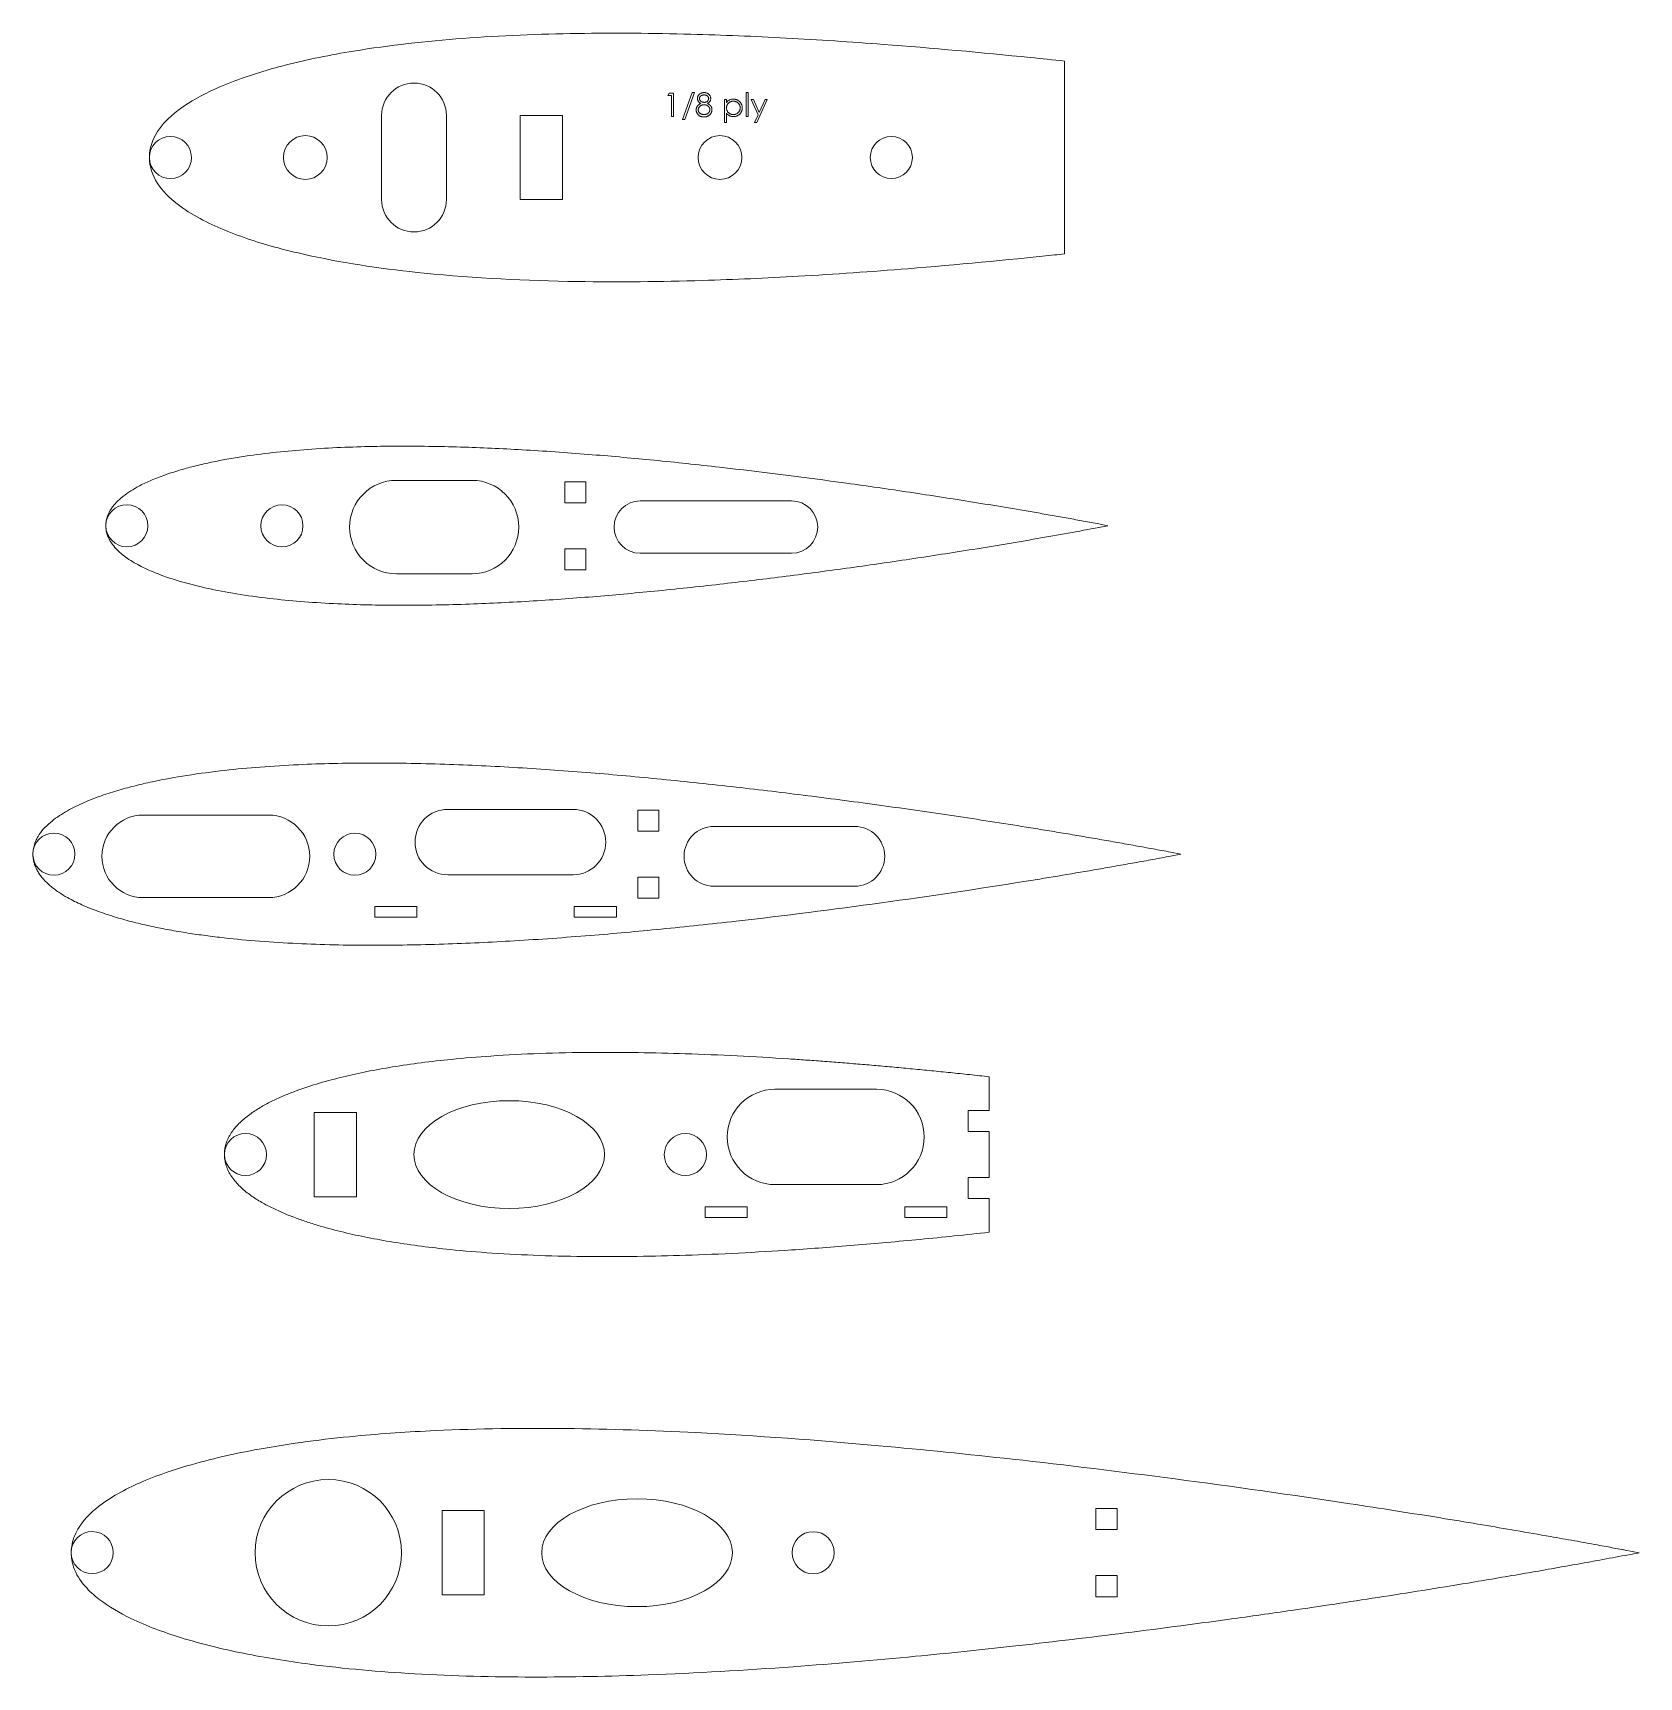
# Model space of a CAD drawing. Header units: inches. Extents: x 0.5 to 10.04, y 1.39 to 11.16.
import ezdxf

# ---------------------------------------------------------------- set-up
doc = ezdxf.new("R2010")
doc.units = ezdxf.units.IN
doc.header["$MEASUREMENT"] = 0

msp = doc.modelspace()

# ---------------------------------------------------------------- linework, layer by layer
at = {"color": 7, "linetype": 'Continuous', "lineweight": 15}
for p, q in [((6.6243, 9.8446), (6.6243, 10.9897)), ((4.2704, 10.7852), (4.2785, 10.7994)), ((4.2916, 10.7852), (4.2704, 10.7852)), ((4.2785, 10.7994), (4.304, 10.7994)), ((4.2916, 10.6616), (4.2916, 10.7852)), ((4.304, 10.7994), (4.304, 10.6616)), ((4.357, 10.6421), (4.4146, 10.8029)), ((4.4276, 10.8029), (4.37, 10.6421)), ((4.4146, 10.8029), (4.4276, 10.8029)), ((4.6061, 10.7623), (4.6184, 10.7623)), ((4.6061, 10.6245), (4.6061, 10.7623)), ((4.6184, 10.7623), (4.6184, 10.7436)), ((4.735, 10.8029), (4.7474, 10.8029)), ((4.735, 10.6616), (4.735, 10.8029)), ((4.7474, 10.8029), (4.7474, 10.6616)), ((4.7651, 10.7623), (4.7784, 10.7623)), ((4.8058, 10.6701), (4.7651, 10.7623)), ((4.7784, 10.7623), (4.8125, 10.6851)), ((4.8605, 10.7623), (4.7986, 10.6245)), ((4.8125, 10.6851), (4.8471, 10.7623)), ((4.8471, 10.7623), (4.8605, 10.7623)), ((2.5707, 10.6672), (2.5707, 10.1672)), ((2.9552, 10.1672), (2.9552, 10.6672)), ((3.3939, 10.6672), (3.6439, 10.6672)), ((3.3939, 10.1672), (3.3939, 10.6672)), ((3.6439, 10.6672), (3.6439, 10.1672)), ((4.304, 10.6616), (4.2916, 10.6616)), ((4.6184, 10.6798), (4.6184, 10.6245)), ((4.7474, 10.6616), (4.735, 10.6616)), ((4.7853, 10.6245), (4.8058, 10.6701)), ((4.37, 10.6421), (4.357, 10.6421)), ((4.6184, 10.6245), (4.6061, 10.6245)), ((4.7986, 10.6245), (4.7853, 10.6245)), ((3.6439, 10.1672), (3.3939, 10.1672)), ((3.1074, 8.4998), (2.6581, 8.4998)), ((3.7828, 8.4919), (3.6578, 8.4919)), ((3.6578, 8.4919), (3.6578, 8.3669)), ((3.7828, 8.3669), (3.7828, 8.4919)), ((3.6578, 8.3669), (3.7828, 8.3669)), ((5.0045, 8.3777), (4.1059, 8.3777)), ((6.8297, 8.2198), (6.8299, 8.2199)), ((6.8828, 8.2298), (6.8299, 8.2409)), ((6.8299, 8.2199), (6.8828, 8.2298)), ((3.7828, 8.0937), (3.6578, 8.0937)), ((3.6578, 8.0937), (3.6578, 7.9687)), ((3.7828, 7.9687), (3.7828, 8.0937)), ((4.1059, 8.0671), (5.0045, 8.0671)), ((2.6581, 7.945), (3.1074, 7.945)), ((3.6578, 7.9687), (3.7828, 7.9687)), ((3.7069, 6.5458), (2.9633, 6.5458)), ((1.8985, 6.512), (1.1549, 6.512)), ((4.2158, 6.5415), (4.0908, 6.5415)), ((4.0908, 6.5415), (4.0908, 6.4165)), ((4.2158, 6.4165), (4.2158, 6.5415)), ((4.0908, 6.4165), (4.2158, 6.4165)), ((5.38, 6.4444), (4.5435, 6.4444)), ((7.2552, 6.2918), (7.255, 6.2918)), ((7.3158, 6.2804), (7.2552, 6.2918)), ((7.2552, 6.2679), (7.3158, 6.2804)), ((2.9633, 6.1571), (3.7069, 6.1571)), ((4.2158, 6.1433), (4.0908, 6.1433)), ((4.0908, 6.1433), (4.0908, 6.0183)), ((4.2158, 6.0183), (4.2158, 6.1433)), ((4.5435, 6.0895), (5.38, 6.0895)), ((1.1549, 6.0219), (1.8985, 6.0219)), ((2.5294, 5.9685), (2.5294, 5.906)), ((2.7794, 5.9685), (2.5294, 5.9685)), ((2.7794, 5.906), (2.7794, 5.9685)), ((3.7144, 5.9685), (3.7144, 5.906)), ((3.9644, 5.9685), (3.7144, 5.9685)), ((3.9644, 5.906), (3.9644, 5.9685)), ((4.0908, 6.0183), (4.2158, 6.0183)), ((2.5294, 5.906), (2.7794, 5.906)), ((3.7144, 5.906), (3.9644, 5.906)), ((5.5094, 4.8833), (4.9057, 4.8833)), ((6.1783, 4.7577), (6.1783, 4.9577)), ((2.4208, 4.7455), (2.1708, 4.7455)), ((2.1708, 4.7455), (2.1708, 4.2455)), ((2.4208, 4.2455), (2.4208, 4.7455)), ((6.0533, 4.6327), (6.0533, 4.7577)), ((6.0533, 4.7577), (6.1783, 4.7577)), ((6.1783, 4.6327), (6.0533, 4.6327)), ((6.1783, 4.3594), (6.1783, 4.6327)), ((4.9057, 4.3173), (5.5094, 4.3173)), ((6.0533, 4.3594), (6.1783, 4.3594)), ((6.0533, 4.2344), (6.0533, 4.3594)), ((2.1708, 4.2455), (2.4208, 4.2455)), ((6.1783, 4.2344), (6.0533, 4.2344)), ((6.1783, 4.0344), (6.1783, 4.2344)), ((4.7419, 4.1846), (4.4919, 4.1846)), ((4.4919, 4.1846), (4.4919, 4.1221)), ((4.4919, 4.1221), (4.7419, 4.1221)), ((4.7419, 4.1221), (4.7419, 4.1846)), ((5.9269, 4.1846), (5.6769, 4.1846)), ((5.6769, 4.1846), (5.6769, 4.1221)), ((5.6769, 4.1221), (5.9269, 4.1221)), ((5.9269, 4.1221), (5.9269, 4.1846)), ((3.1796, 2.381), (2.9296, 2.381)), ((2.9296, 2.381), (2.9296, 1.881)), ((3.1796, 1.881), (3.1796, 2.381)), ((6.9371, 2.3932), (6.8121, 2.3932)), ((6.8121, 2.3932), (6.8121, 2.2682)), ((6.9371, 2.2682), (6.9371, 2.3932)), ((6.8121, 2.2682), (6.9371, 2.2682)), ((9.9541, 2.1155), (9.9544, 2.1155)), ((10.0371, 2.131), (9.9544, 2.1465)), ((9.9544, 2.1155), (10.0371, 2.131)), ((6.9371, 1.9949), (6.8121, 1.9949)), ((6.8121, 1.9949), (6.8121, 1.8699)), ((6.9371, 1.8699), (6.9371, 1.9949)), ((2.9296, 1.881), (3.1796, 1.881)), ((6.8121, 1.8699), (6.9371, 1.8699))]:
    msp.add_line(p, q, dxfattribs=at)
for centre, radius in [((2.1176, 10.4172), 0.13), ((4.5795, 10.4172), 0.13), ((5.5971, 10.4172), 0.125), ((1.9786, 8.2298), 0.125), ((2.4116, 6.2794), 0.125), ((4.3741, 4.4955), 0.125), ((2.2536, 2.131), 0.4346), ((5.1329, 2.131), 0.125)]:
    msp.add_circle(centre, radius, dxfattribs=at)
for centre, radius, start, end in [((2.763, 10.6672), 0.1923, 0, 180), ((1.3163, 10.4172), 0.125, 181.23701, 180), ((2.763, 10.1672), 0.1923, 180, 0), ((2.6581, 8.2224), 0.2774, 90, 270), ((3.1074, 8.2224), 0.2774, 270, 90), ((1.0578, 8.2302), 0.125, 180.20858, 179.4453), ((4.1059, 8.2224), 0.1553, 90, 270), ((5.0045, 8.2224), 0.1553, 270, 90), ((2.9633, 6.3515), 0.1944, 90, 270), ((3.7069, 6.3515), 0.1944, 270, 90), ((1.1549, 6.267), 0.2451, 90, 270), ((1.8985, 6.267), 0.2451, 270, 90), ((0.6248, 6.2799), 0.125, 180.5547, 179.79142), ((4.5435, 6.267), 0.1775, 90, 270), ((5.38, 6.267), 0.1775, 270, 90), ((4.9057, 4.6003), 0.283, 90, 270), ((5.5094, 4.6003), 0.283, 270, 90), ((1.7621, 4.496), 0.125, 180.20858, 179.4453), ((0.8521, 2.1317), 0.125, 180.30009, 179.53681)]:
    msp.add_arc(centre, radius, start, end, dxfattribs=at)
for centre in [(3.3283, 4.4955), (4.0871, 2.131)]:
    msp.add_ellipse(centre, major_axis=(0.5661, 0), ratio=0.565616, dxfattribs=at)
for points, knots in [([(6.6243, 10.9897), (6.5568, 10.9969), (6.1991, 11.0343), (5.6485, 11.0842), (4.9765, 11.1285), (4.3707, 11.1537), (3.7303, 11.1593), (3.0612, 11.1325), (2.4807, 11.0693), (2.0291, 10.9792), (1.7147, 10.8846), (1.4792, 10.7807), (1.3083, 10.6647), (1.2102, 10.5396), (1.1912, 10.4519), (1.1913, 10.4172)], [0.4999727, 0.4999727, 0.4999727, 0.4999727, 0.5106703, 0.5566855, 0.5871398, 0.6168568, 0.6522734, 0.6881051, 0.7223872, 0.7442403, 0.7606274, 0.7740678, 0.7846747, 0.7929602, 0.798413, 0.798413, 0.798413, 0.798413]), ([(4.4453, 10.7675), (4.4454, 10.769), (4.4455, 10.7719), (4.4465, 10.7763), (4.4483, 10.7807), (4.4506, 10.7849), (4.4535, 10.7888), (4.4569, 10.7924), (4.4609, 10.7955), (4.4653, 10.7982), (4.4701, 10.8003), (4.4751, 10.8018), (4.4803, 10.8027), (4.4839, 10.8028), (4.4857, 10.8029)], [0, 0, 0, 0, 0.074058, 0.14887, 0.226668, 0.307735, 0.391157, 0.473929, 0.557928, 0.644989, 0.733364, 0.821092, 0.909287, 1, 1, 1, 1]), ([(4.4654, 10.7383), (4.4638, 10.7392), (4.4607, 10.7409), (4.4566, 10.744), (4.4531, 10.7473), (4.4503, 10.751), (4.448, 10.7549), (4.4465, 10.759), (4.4455, 10.7632), (4.4454, 10.7661), (4.4453, 10.7675)], [0, 0, 0, 0, 0.14586, 0.282426, 0.41085, 0.535029, 0.654701, 0.770133, 0.884556, 1, 1, 1, 1]), ([(4.485, 10.7888), (4.484, 10.7887), (4.4821, 10.7887), (4.4794, 10.7884), (4.4767, 10.7879), (4.4742, 10.7872), (4.4718, 10.7863), (4.4695, 10.7852), (4.4674, 10.7839), (4.4654, 10.7825), (4.4636, 10.7808), (4.462, 10.7791), (4.4607, 10.7774), (4.4596, 10.7755), (4.4587, 10.7736), (4.4581, 10.7716), (4.4577, 10.7695), (4.4577, 10.7681), (4.4577, 10.7673)], [0, 0, 0, 0, 0.075243, 0.147209, 0.216447, 0.284025, 0.350655, 0.415031, 0.47963, 0.544652, 0.608044, 0.667828, 0.725114, 0.780992, 0.835527, 0.889438, 0.944072, 1, 1, 1, 1]), ([(4.4577, 10.7673), (4.4577, 10.7666), (4.4578, 10.7652), (4.4582, 10.7631), (4.4588, 10.761), (4.4598, 10.7591), (4.4609, 10.7571), (4.4624, 10.7552), (4.4641, 10.7534), (4.466, 10.7516), (4.4681, 10.7499), (4.4703, 10.7485), (4.4727, 10.7473), (4.475, 10.7463), (4.4775, 10.7455), (4.4801, 10.745), (4.4828, 10.7447), (4.4846, 10.7446), (4.4855, 10.7446)], [0, 0, 0, 0, 0.054564, 0.107826, 0.161924, 0.21751, 0.274498, 0.334815, 0.397555, 0.464755, 0.532901, 0.600097, 0.665354, 0.731084, 0.796883, 0.863292, 0.930831, 1, 1, 1, 1]), ([(4.5124, 10.7676), (4.5124, 10.7683), (4.5124, 10.7696), (4.512, 10.7715), (4.5115, 10.7734), (4.5107, 10.7752), (4.5097, 10.777), (4.5085, 10.7788), (4.507, 10.7805), (4.5054, 10.7821), (4.5036, 10.7837), (4.5015, 10.7851), (4.4992, 10.7862), (4.4968, 10.7872), (4.4941, 10.7879), (4.4912, 10.7884), (4.4882, 10.7887), (4.4861, 10.7887), (4.485, 10.7888)], [0, 0, 0, 0, 0.050902, 0.101034, 0.151084, 0.203062, 0.256248, 0.310847, 0.368769, 0.430015, 0.49252, 0.556049, 0.621996, 0.690192, 0.761385, 0.836356, 0.915487, 1, 1, 1, 1]), ([(4.4855, 10.7446), (4.4867, 10.7446), (4.489, 10.7447), (4.4924, 10.7453), (4.4958, 10.7463), (4.499, 10.7477), (4.502, 10.7494), (4.5047, 10.7515), (4.507, 10.7538), (4.5089, 10.7564), (4.5104, 10.7592), (4.5116, 10.762), (4.5123, 10.7648), (4.5124, 10.7667), (4.5124, 10.7676)], [0, 0, 0, 0, 0.08969, 0.178494, 0.266838, 0.356558, 0.445334, 0.530806, 0.614076, 0.697707, 0.779142, 0.855354, 0.928557, 1, 1, 1, 1]), ([(4.4857, 10.8029), (4.4874, 10.8028), (4.4909, 10.8027), (4.496, 10.8018), (4.5008, 10.8002), (4.5055, 10.7981), (4.5098, 10.7955), (4.5136, 10.7923), (4.5169, 10.7888), (4.5197, 10.7848), (4.522, 10.7806), (4.5236, 10.7762), (4.5246, 10.7717), (4.5247, 10.7687), (4.5248, 10.7671)], [0, 0, 0, 0, 0.08941, 0.176306, 0.262626, 0.349446, 0.435498, 0.518928, 0.601355, 0.684256, 0.765807, 0.844877, 0.92228, 1, 1, 1, 1]), ([(4.5248, 10.7671), (4.5247, 10.7656), (4.5246, 10.7627), (4.5237, 10.7584), (4.5221, 10.7544), (4.52, 10.7506), (4.5172, 10.7472), (4.5138, 10.7439), (4.5098, 10.7409), (4.5068, 10.7392), (4.5052, 10.7383)], [0, 0, 0, 0, 0.121904, 0.239413, 0.35541, 0.472091, 0.592859, 0.718703, 0.854892, 1, 1, 1, 1]), ([(4.6184, 10.7436), (4.6197, 10.7453), (4.6223, 10.7486), (4.6267, 10.7529), (4.6313, 10.7564), (4.6363, 10.7592), (4.6416, 10.7614), (4.6472, 10.7629), (4.6531, 10.7639), (4.6571, 10.764), (4.6591, 10.764)], [0, 0, 0, 0, 0.13536, 0.263045, 0.386061, 0.505771, 0.625178, 0.746148, 0.870538, 1, 1, 1, 1]), ([(4.659, 10.7517), (4.6576, 10.7516), (4.6549, 10.7516), (4.6508, 10.751), (4.6469, 10.7501), (4.6432, 10.7488), (4.6397, 10.7473), (4.6363, 10.7453), (4.6331, 10.7429), (4.6301, 10.7402), (4.6274, 10.7373), (4.625, 10.7342), (4.623, 10.7309), (4.6213, 10.7274), (4.62, 10.7237), (4.6191, 10.7198), (4.6185, 10.7158), (4.6185, 10.7131), (4.6184, 10.7117)], [0, 0, 0, 0, 0.066044, 0.130024, 0.192374, 0.253884, 0.314896, 0.375806, 0.438242, 0.501591, 0.564881, 0.626533, 0.687516, 0.748106, 0.808796, 0.870822, 0.934371, 1, 1, 1, 1]), ([(4.6997, 10.712), (4.6996, 10.7138), (4.6995, 10.7172), (4.6984, 10.7223), (4.6967, 10.7272), (4.6942, 10.7319), (4.6913, 10.7364), (4.6878, 10.7403), (4.6838, 10.7437), (4.6794, 10.7466), (4.6746, 10.7488), (4.6696, 10.7505), (4.6644, 10.7515), (4.6608, 10.7516), (4.659, 10.7517)], [0, 0, 0, 0, 0.081994, 0.163349, 0.245826, 0.330367, 0.415198, 0.497941, 0.580476, 0.66374, 0.747513, 0.830399, 0.914076, 1, 1, 1, 1]), ([(4.6591, 10.764), (4.6609, 10.764), (4.6644, 10.7639), (4.6696, 10.7632), (4.6746, 10.762), (4.6794, 10.7603), (4.684, 10.7582), (4.6884, 10.7555), (4.6926, 10.7524), (4.6966, 10.7489), (4.7002, 10.745), (4.7033, 10.7409), (4.7061, 10.7366), (4.7083, 10.7321), (4.71, 10.7274), (4.7112, 10.7225), (4.7119, 10.7174), (4.712, 10.7139), (4.7121, 10.7122)], [0, 0, 0, 0, 0.065081, 0.128636, 0.190653, 0.252125, 0.313446, 0.375227, 0.438498, 0.503285, 0.56801, 0.630879, 0.692154, 0.752552, 0.813191, 0.873985, 0.936258, 1, 1, 1, 1]), ([(4.4382, 10.7006), (4.4383, 10.7015), (4.4383, 10.7034), (4.4386, 10.7063), (4.4391, 10.709), (4.4398, 10.7117), (4.4407, 10.7143), (4.4418, 10.7168), (4.4431, 10.7193), (4.4446, 10.7217), (4.4464, 10.724), (4.4483, 10.7262), (4.4506, 10.7284), (4.4531, 10.7305), (4.4558, 10.7326), (4.4588, 10.7346), (4.462, 10.7365), (4.4643, 10.7377), (4.4654, 10.7383)], [0, 0, 0, 0, 0.058854, 0.116315, 0.172675, 0.22878, 0.28458, 0.340257, 0.39663, 0.453507, 0.512318, 0.572648, 0.636022, 0.702363, 0.771483, 0.844184, 0.92007, 1, 1, 1, 1]), ([(4.4849, 10.658), (4.483, 10.6581), (4.4794, 10.6582), (4.4742, 10.6588), (4.4693, 10.6598), (4.4647, 10.6612), (4.4605, 10.6631), (4.4567, 10.6654), (4.4531, 10.6681), (4.45, 10.6712), (4.4473, 10.6746), (4.4449, 10.678), (4.4428, 10.6816), (4.4411, 10.6852), (4.4398, 10.6889), (4.4389, 10.6927), (4.4384, 10.6966), (4.4383, 10.6992), (4.4382, 10.7006)], [0, 0, 0, 0, 0.078556, 0.152863, 0.22356, 0.290375, 0.355403, 0.418291, 0.480389, 0.543073, 0.604924, 0.664398, 0.721943, 0.778375, 0.83383, 0.888861, 0.944089, 1, 1, 1, 1]), ([(4.4858, 10.7305), (4.4846, 10.7304), (4.4822, 10.7304), (4.4786, 10.7299), (4.4753, 10.7293), (4.472, 10.7282), (4.469, 10.7269), (4.466, 10.7254), (4.4633, 10.7235), (4.4607, 10.7214), (4.4583, 10.7191), (4.4563, 10.7167), (4.4545, 10.7142), (4.4531, 10.7115), (4.452, 10.7089), (4.4512, 10.706), (4.4507, 10.7031), (4.4506, 10.7011), (4.4506, 10.7001)], [0, 0, 0, 0, 0.071269, 0.139812, 0.206497, 0.271535, 0.336082, 0.400528, 0.464984, 0.53005, 0.594423, 0.655583, 0.714849, 0.772115, 0.828999, 0.885122, 0.942079, 1, 1, 1, 1]), ([(4.4506, 10.7001), (4.4507, 10.6989), (4.4508, 10.6965), (4.4516, 10.6928), (4.453, 10.6893), (4.4549, 10.6859), (4.4572, 10.6828), (4.4601, 10.6801), (4.4633, 10.6776), (4.467, 10.6756), (4.4711, 10.6741), (4.4755, 10.673), (4.4801, 10.6723), (4.4833, 10.6722), (4.485, 10.6722)], [0, 0, 0, 0, 0.074898, 0.148596, 0.224471, 0.302323, 0.381919, 0.461149, 0.542417, 0.626716, 0.714597, 0.804903, 0.900127, 1, 1, 1, 1]), ([(4.5214, 10.6732), (4.5203, 10.6719), (4.5182, 10.6696), (4.5144, 10.6664), (4.5103, 10.6638), (4.5059, 10.6617), (4.5011, 10.66), (4.496, 10.6589), (4.4905, 10.6582), (4.4868, 10.6581), (4.4849, 10.658)], [0, 0, 0, 0, 0.119283, 0.237093, 0.354796, 0.474576, 0.59746, 0.724926, 0.858883, 1, 1, 1, 1]), ([(4.485, 10.6722), (4.4863, 10.6722), (4.4888, 10.6722), (4.4925, 10.6727), (4.4959, 10.6733), (4.4992, 10.6743), (4.5022, 10.6755), (4.5051, 10.6771), (4.5078, 10.6788), (4.5102, 10.6809), (4.5123, 10.6831), (4.5142, 10.6855), (4.5159, 10.6879), (4.5172, 10.6904), (4.5182, 10.693), (4.519, 10.6958), (4.5194, 10.6986), (4.5195, 10.7005), (4.5195, 10.7014)], [0, 0, 0, 0, 0.076559, 0.149161, 0.218827, 0.285567, 0.350313, 0.414125, 0.477179, 0.540368, 0.602202, 0.662034, 0.719934, 0.775907, 0.831115, 0.886667, 0.942552, 1, 1, 1, 1]), ([(4.5195, 10.7014), (4.5195, 10.7024), (4.5194, 10.7042), (4.5189, 10.707), (4.5182, 10.7096), (4.5171, 10.7122), (4.5157, 10.7147), (4.514, 10.7171), (4.5119, 10.7195), (4.5096, 10.7217), (4.5071, 10.7237), (4.5045, 10.7255), (4.5017, 10.7271), (4.4987, 10.7283), (4.4957, 10.7293), (4.4925, 10.73), (4.4892, 10.7304), (4.4869, 10.7304), (4.4858, 10.7305)], [0, 0, 0, 0, 0.057339, 0.113063, 0.169181, 0.225775, 0.283826, 0.343454, 0.405907, 0.471392, 0.538003, 0.603064, 0.667602, 0.732225, 0.797005, 0.863048, 0.930357, 1, 1, 1, 1]), ([(4.5052, 10.7383), (4.5064, 10.7377), (4.5086, 10.7366), (4.5117, 10.7347), (4.5146, 10.7328), (4.5172, 10.7308), (4.5197, 10.7288), (4.5218, 10.7267), (4.5238, 10.7245), (4.5255, 10.7223), (4.527, 10.72), (4.5283, 10.7176), (4.5294, 10.7151), (4.5303, 10.7126), (4.531, 10.71), (4.5315, 10.7073), (4.5318, 10.7045), (4.5318, 10.7026), (4.5319, 10.7017)], [0, 0, 0, 0, 0.079525, 0.1551, 0.22722, 0.295911, 0.362056, 0.42552, 0.485813, 0.544495, 0.60146, 0.657841, 0.713974, 0.769468, 0.82613, 0.882885, 0.940701, 1, 1, 1, 1]), ([(4.5319, 10.7017), (4.5318, 10.7004), (4.5318, 10.6977), (4.5313, 10.6939), (4.5305, 10.6901), (4.5293, 10.6865), (4.5278, 10.6829), (4.526, 10.6795), (4.5239, 10.6762), (4.5223, 10.6742), (4.5214, 10.6732)], [0, 0, 0, 0, 0.128158, 0.253673, 0.377325, 0.499385, 0.622918, 0.745839, 0.871395, 1, 1, 1, 1]), ([(4.6184, 10.7117), (4.6185, 10.7099), (4.6186, 10.7063), (4.6196, 10.7011), (4.6212, 10.6961), (4.6235, 10.6915), (4.6265, 10.6872), (4.63, 10.6834), (4.634, 10.6801), (4.6386, 10.6773), (4.6435, 10.675), (4.6486, 10.6734), (4.6539, 10.6724), (4.6574, 10.6722), (4.6592, 10.6722)], [0, 0, 0, 0, 0.08644, 0.169344, 0.251061, 0.332326, 0.413189, 0.494299, 0.576654, 0.661785, 0.747765, 0.831967, 0.915299, 1, 1, 1, 1]), ([(4.6595, 10.6598), (4.6575, 10.6598), (4.6536, 10.6599), (4.6478, 10.661), (4.6422, 10.6625), (4.6369, 10.6647), (4.6319, 10.6676), (4.6271, 10.671), (4.6226, 10.6751), (4.6198, 10.6782), (4.6184, 10.6798)], [0, 0, 0, 0, 0.126841, 0.250548, 0.37123, 0.492116, 0.613401, 0.737997, 0.866132, 1, 1, 1, 1]), ([(4.6592, 10.6722), (4.661, 10.6722), (4.6644, 10.6723), (4.6696, 10.6734), (4.6745, 10.675), (4.6793, 10.6773), (4.6837, 10.6802), (4.6877, 10.6837), (4.6912, 10.6877), (4.6942, 10.6921), (4.6966, 10.6969), (4.6984, 10.7018), (4.6995, 10.7069), (4.6996, 10.7103), (4.6997, 10.712)], [0, 0, 0, 0, 0.08342, 0.165574, 0.248159, 0.332033, 0.416257, 0.499525, 0.583039, 0.668596, 0.754035, 0.83692, 0.9183, 1, 1, 1, 1]), ([(4.7121, 10.7122), (4.712, 10.7104), (4.7119, 10.7069), (4.7112, 10.7017), (4.71, 10.6967), (4.7083, 10.6919), (4.7061, 10.6874), (4.7035, 10.683), (4.7003, 10.6789), (4.6967, 10.675), (4.6928, 10.6714), (4.6886, 10.6683), (4.6843, 10.6657), (4.6797, 10.6635), (4.6749, 10.6619), (4.67, 10.6607), (4.6648, 10.6599), (4.6613, 10.6598), (4.6595, 10.6598)], [0, 0, 0, 0, 0.064921, 0.128034, 0.189574, 0.25058, 0.311733, 0.37325, 0.435763, 0.500346, 0.564949, 0.627528, 0.689157, 0.749865, 0.81076, 0.8723, 0.935413, 1, 1, 1, 1]), ([(1.1914, 10.4145), (1.1922, 10.3625), (1.2303, 10.2533), (1.3504, 10.139), (1.4895, 10.0521), (1.6889, 9.9599), (1.9094, 9.8893), (2.3049, 9.7946), (2.8977, 9.7106), (3.6772, 9.6734), (4.4179, 9.6816), (5.0722, 9.7109), (5.769, 9.7597), (6.2955, 9.8097), (6.6048, 9.8425), (6.6243, 9.8446)], [0.2015868, 0.2015868, 0.2015868, 0.2015868, 0.2097404, 0.2187966, 0.2272652, 0.2355541, 0.2533669, 0.2636629, 0.2996713, 0.3475315, 0.3866059, 0.4164407, 0.4507916, 0.4967442, 0.4998316, 0.4998316, 0.4998316, 0.4998316]), ([(6.8299, 8.2409), (6.7996, 8.2465), (6.7384, 8.2579), (6.6458, 8.2747), (6.5515, 8.2915), (6.426, 8.3135), (6.2692, 8.3402), (6.0196, 8.381), (5.7067, 8.4296), (5.2057, 8.5016), (4.6996, 8.5658), (4.1961, 8.6194), (3.813, 8.6541), (3.4377, 8.6808), (3.0583, 8.6987), (2.6833, 8.7053), (2.3648, 8.6985), (2.1118, 8.6831), (1.9225, 8.6655), (1.7666, 8.6449), (1.6418, 8.6239), (1.5479, 8.6053), (1.4563, 8.5841), (1.3633, 8.5585), (1.2736, 8.5291), (1.1904, 8.4959), (1.1229, 8.4629), (1.0681, 8.4296), (1.0243, 8.3974), (0.9926, 8.3673), (0.9724, 8.3424), (0.9599, 8.3237), (0.95, 8.3054), (0.9431, 8.2891), (0.9383, 8.2738), (0.9352, 8.2598), (0.9332, 8.2456), (0.9329, 8.2362), (0.9328, 8.2314)], [0, 0, 0, 0, 0.015212, 0.030694, 0.046447, 0.062471, 0.093525, 0.124905, 0.187224, 0.249736, 0.374581, 0.438873, 0.499514, 0.564285, 0.624499, 0.686843, 0.749265, 0.781558, 0.811884, 0.843052, 0.859101, 0.874269, 0.890306, 0.905446, 0.921846, 0.936836, 0.949602, 0.958861, 0.96844, 0.976346, 0.980365, 0.984219, 0.98745, 0.990575, 0.992972, 0.99533, 0.997667, 1, 1, 1, 1]), ([(0.9328, 8.2298), (0.9328, 8.2272), (0.9329, 8.222), (0.9335, 8.2143), (0.9344, 8.2066), (0.9357, 8.1989), (0.9388, 8.1846), (0.9457, 8.1637), (0.9615, 8.1329), (0.987, 8.0991), (1.0215, 8.0661), (1.0605, 8.0364), (1.1006, 8.011), (1.1436, 7.9877), (1.2016, 7.9603), (1.2766, 7.9305), (1.3978, 7.8912), (1.5493, 7.8537), (1.7363, 7.8197), (1.923, 7.7952), (2.1158, 7.7773), (2.3635, 7.7624), (2.6826, 7.7554), (3.0621, 7.762), (3.4468, 7.7805), (3.821, 7.8074), (4.1981, 7.8415), (4.5729, 7.8815), (4.953, 7.9271), (5.3295, 7.9769), (5.707, 8.0312), (6.0212, 8.0799), (6.2726, 8.1211), (6.4613, 8.1533), (6.6467, 8.186), (6.769, 8.2086), (6.8297, 8.2198)], [0, 0, 0, 0, 0.001274, 0.002547, 0.003823, 0.005104, 0.006393, 0.011031, 0.015892, 0.023428, 0.031791, 0.039371, 0.047585, 0.055184, 0.063472, 0.079196, 0.094968, 0.126283, 0.156119, 0.188694, 0.219095, 0.251612, 0.311114, 0.376454, 0.438834, 0.501086, 0.561496, 0.625612, 0.686992, 0.750316, 0.812937, 0.87516, 0.907137, 0.938602, 0.969556, 1, 1, 1, 1]), ([(7.255, 6.2918), (7.2204, 6.2982), (7.1509, 6.3112), (7.0461, 6.3302), (6.9404, 6.3491), (6.8338, 6.3677), (6.7262, 6.3862), (6.6177, 6.4045), (6.5082, 6.4227), (6.2923, 6.4577), (5.9689, 6.5079), (5.5364, 6.57), (5.1051, 6.6271), (4.6697, 6.6794), (4.2404, 6.7252), (3.8084, 6.7643), (3.3797, 6.7951), (2.939, 6.8162), (2.5042, 6.8238), (2.1388, 6.8158), (1.8549, 6.7987), (1.6341, 6.7783), (1.4203, 6.7501), (1.2408, 6.7175), (1.1023, 6.6856), (0.9968, 6.6567), (0.8936, 6.6233), (0.8077, 6.5891), (0.7413, 6.5577), (0.6921, 6.531), (0.6461, 6.5019), (0.6014, 6.4679), (0.5619, 6.4301), (0.535, 6.3944), (0.5196, 6.3661), (0.5117, 6.3475), (0.5062, 6.33), (0.5026, 6.3137), (0.5003, 6.2971), (0.5, 6.286), (0.4998, 6.2804)], [0, 0, 0, 0, 0.015157, 0.030442, 0.045855, 0.061395, 0.077064, 0.092861, 0.108786, 0.124839, 0.187058, 0.249681, 0.313001, 0.374384, 0.438496, 0.498909, 0.56116, 0.623539, 0.688875, 0.74838, 0.780894, 0.811297, 0.843869, 0.873708, 0.889836, 0.905029, 0.9208, 0.936524, 0.944808, 0.952411, 0.960622, 0.968204, 0.976564, 0.984103, 0.987318, 0.990411, 0.992811, 0.995199, 0.997608, 1, 1, 1, 1]), ([(0.4998, 6.2787), (0.4998, 6.2758), (0.4999, 6.2699), (0.5006, 6.261), (0.5017, 6.2522), (0.5032, 6.2435), (0.5051, 6.2347), (0.5075, 6.226), (0.5117, 6.2129), (0.5188, 6.1954), (0.5305, 6.1735), (0.5451, 6.1516), (0.5684, 6.1232), (0.6039, 6.0893), (0.6522, 6.0535), (0.7148, 6.015), (0.793, 5.9765), (0.8902, 5.9378), (0.9929, 5.9041), (1.0995, 5.8748), (1.2044, 5.8504), (1.312, 5.8292), (1.4185, 5.8112), (1.5271, 5.7955), (1.6689, 5.7783), (1.8504, 5.7614), (2.1403, 5.7436), (2.5051, 5.7359), (2.9346, 5.7435), (3.3692, 5.764), (3.7992, 5.7946), (4.238, 5.8343), (4.8148, 5.8957), (5.5382, 5.9875), (6.2551, 6.0945), (6.7197, 6.172), (6.934, 6.2095), (7.0418, 6.2287), (7.149, 6.2482), (7.2203, 6.2614), (7.2552, 6.2679)], [0, 0, 0, 0, 0.001272, 0.002542, 0.003813, 0.005089, 0.006373, 0.007667, 0.008973, 0.012313, 0.015782, 0.019634, 0.023656, 0.031562, 0.040689, 0.049519, 0.063166, 0.078152, 0.094556, 0.109692, 0.125732, 0.140897, 0.156949, 0.172243, 0.188119, 0.218442, 0.250738, 0.31316, 0.375504, 0.435715, 0.500489, 0.561126, 0.625422, 0.750267, 0.875096, 0.937529, 0.953096, 0.968764, 0.98471, 1, 1, 1, 1]), ([(6.1783, 4.9577), (6.1397, 4.9619), (6.0629, 4.9702), (5.9484, 4.9821), (5.8355, 4.9935), (5.7242, 5.0043), (5.6144, 5.0145), (5.5061, 5.0242), (5.3994, 5.0333), (5.2943, 5.0418), (5.1907, 5.0498), (5.0886, 5.0572), (4.8166, 5.0757), (4.393, 5.0975), (3.8998, 5.1053), (3.515, 5.0975), (3.2375, 5.0835), (3.0029, 5.0641), (2.8083, 5.0419), (2.6411, 5.0176), (2.4872, 4.99), (2.3424, 4.9585), (2.2015, 4.9211), (2.0844, 4.8827), (1.9919, 4.8463), (1.9231, 4.8155), (1.8569, 4.7805), (1.8041, 4.7467), (1.7644, 4.7169), (1.7262, 4.6844), (1.6965, 4.6521), (1.6754, 4.6209), (1.6658, 4.6046), (1.6573, 4.5878), (1.6506, 4.5714), (1.6454, 4.5559), (1.6417, 4.5413), (1.6391, 4.5267), (1.6374, 4.512), (1.6372, 4.5021), (1.6371, 4.4972)], [0, 0, 0, 0, 0.024591, 0.048845, 0.072761, 0.09634, 0.119582, 0.142488, 0.165058, 0.187292, 0.209192, 0.230756, 0.251985, 0.381573, 0.498916, 0.563818, 0.624874, 0.674579, 0.712655, 0.748735, 0.781336, 0.811501, 0.842432, 0.873495, 0.889329, 0.905309, 0.921096, 0.936644, 0.944888, 0.952468, 0.968392, 0.972374, 0.976272, 0.98033, 0.984278, 0.987486, 0.990647, 0.993776, 0.996888, 1, 1, 1, 1]), ([(1.6371, 4.4955), (1.6371, 4.4924), (1.6372, 4.4861), (1.6379, 4.4766), (1.639, 4.4672), (1.641, 4.4547), (1.6445, 4.4392), (1.652, 4.4155), (1.6653, 4.3867), (1.6926, 4.3445), (1.7355, 4.298), (1.7945, 4.2514), (1.8581, 4.211), (1.9469, 4.1646), (2.0384, 4.1263), (2.1326, 4.0935), (2.2269, 4.0643), (2.3453, 4.033), (2.4898, 4.0016), (2.6996, 3.9641), (2.9463, 3.9327), (3.236, 3.9087), (3.5117, 3.8948), (3.8945, 3.8868), (4.3944, 3.8945), (4.8559, 3.9185), (5.1898, 3.9421), (5.3781, 3.9569), (5.5713, 3.9735), (5.7694, 3.992), (5.9723, 4.0122), (6.1091, 4.027), (6.1783, 4.0344)], [0, 0, 0, 0, 0.00199, 0.003986, 0.005989, 0.008006, 0.011982, 0.01599, 0.023707, 0.031945, 0.047723, 0.063405, 0.079379, 0.095332, 0.126657, 0.141986, 0.15839, 0.189069, 0.219399, 0.251825, 0.323803, 0.376529, 0.435584, 0.498302, 0.618573, 0.751641, 0.790405, 0.830217, 0.871081, 0.912998, 0.95597, 1, 1, 1, 1]), ([(9.9544, 2.1465), (9.9475, 2.1478), (9.9101, 2.1548), (9.855, 2.165), (9.7616, 2.1822), (9.6513, 2.2022), (9.4901, 2.2309), (9.308, 2.2626), (9.0994, 2.298), (8.861, 2.3374), (8.5992, 2.3793), (8.0651, 2.4617), (7.3079, 2.5691), (6.3746, 2.6832), (5.4264, 2.7794), (4.5433, 2.8447), (3.6644, 2.8744), (2.99, 2.8663), (2.3807, 2.8255), (1.8868, 2.762), (1.4706, 2.6693), (1.1572, 2.5621), (0.9329, 2.4502), (0.7815, 2.3129), (0.7326, 2.202), (0.7272, 2.1494), (0.7271, 2.1327)], [0, 0, 0, 0, 0.0011056, 0.0059986, 0.0088272, 0.0160725, 0.0236866, 0.0346417, 0.0452159, 0.0570324, 0.0727437, 0.0870152, 0.1422405, 0.1933173, 0.2352465, 0.2924961, 0.3328828, 0.3738681, 0.3987702, 0.429128, 0.4523079, 0.4658436, 0.4812727, 0.4916181, 0.4972777, 0.4999037, 0.4999037, 0.4999037, 0.4999037]), ([(0.7271, 2.131), (0.7272, 2.1022), (0.7398, 2.0288), (0.8015, 1.9333), (0.9176, 1.8288), (1.1072, 1.7204), (1.3964, 1.6141), (1.7533, 1.5276), (2.2176, 1.4535), (2.7909, 1.404), (3.4617, 1.3874), (4.2113, 1.4029), (4.9697, 1.4471), (5.6908, 1.509), (6.3347, 1.576), (6.9563, 1.6495), (7.509, 1.7223), (8.0222, 1.7949), (8.4943, 1.8658), (8.9499, 1.9387), (9.3392, 2.0046), (9.6502, 2.0594), (9.854, 2.0967), (9.9541, 2.1155)], [0.499991, 0.499991, 0.499991, 0.499991, 0.5045225, 0.5114917, 0.5174265, 0.5290629, 0.5456295, 0.5658946, 0.5868499, 0.6197165, 0.6565305, 0.6925935, 0.7379011, 0.7762761, 0.806697, 0.8399665, 0.8749562, 0.8945964, 0.9216864, 0.9502179, 0.9673335, 0.9839428, 1, 1, 1, 1])]:
    msp.add_open_spline(points, degree=3, knots=knots, dxfattribs=at)

doc.saveas('drawing.dxf')
